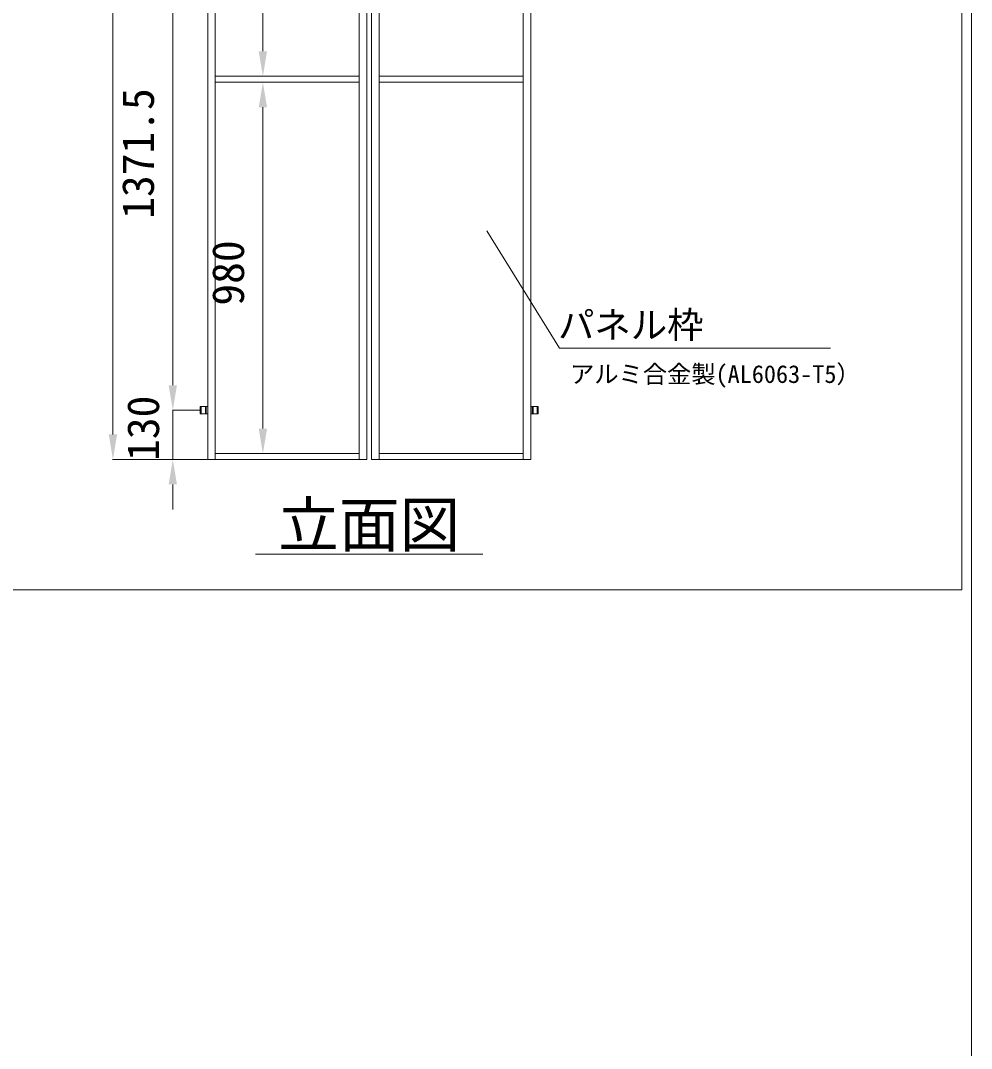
# Model space of a CAD drawing. Units: millimetres, scale not verified. Extents: x -35488 to -11338, y -17325 to 17325.
# Drawn here: x -14350 to -11338, y -13676 to -10420 of the extents above; entities that cross this region are included whole.
import ezdxf
from ezdxf.enums import TextEntityAlignment as Align

# ---------------------------------------------------------------- set-up
doc = ezdxf.new("R2010")
doc.units = ezdxf.units.MM
doc.header["$LTSCALE"] = 150
doc.linetypes.add('DASHED1', pattern=[1.8, 1.2, -0.6])
for name, color, linetype, lineweight in [('0-A_図面枠', 7, 'Continuous', 18), ('0-B_寸法', 3, 'Continuous', 18), ('1-7_標準ﾊﾟﾈﾙ', 7, 'Continuous', 18), ('1-9_文字', 7, 'Continuous', 18)]:
    doc.layers.add(name, color=color, linetype=linetype, lineweight=lineweight)
doc.styles.add('ＭＳ ゴシック', font='')
doc.styles.get('ＭＳ ゴシック').set_extended_font_data('MS Gothic')

msp = doc.modelspace()

# ---------------------------------------------------------------- linework, layer by layer
at = {"layer": '0-A_図面枠'}
for points in [[(-35488.1, -675), (-11338.1, -675), (-11338.1, -17325), (-35488.1, -17325)], [(-14511.9, -7201.4), (-11368, -7201.4), (-11368, -12223), (-14511.9, -12223)]]:
    msp.add_lwpolyline(points, close=True, dxfattribs=at)
at = {"layer": '0-B_寸法'}
for p, q in [((-14057.2, -8286), (-14057.2, -11731.2)), ((-13582.2, -9499.8), (-13582.2, -10517.4)), ((-13867.5, -10087.8), (-13867.5, -11575.2)), ((-13732.2, -10596.6), (-13581, -10596.6)), ((-13732.2, -10615.8), (-13581, -10615.8)), ((-13582.2, -10695), (-13582.2, -11712.6)), ((-13867.5, -11575.2), (-13867.5, -11496)), ((-13782.3, -11654.4), (-13868.7, -11654.4)), ((-13782.3, -11654.4), (-13868.7, -11654.4)), ((-13867.5, -11654.4), (-13867.5, -11810.4)), ((-13758.3, -11810.4), (-14058.4, -11810.4)), ((-13758.3, -11810.4), (-13868.7, -11810.4)), ((-13732.2, -11791.8), (-13581, -11791.8)), ((-13867.5, -11889.6), (-13867.5, -11968.8)), ((-13605.5, -12110.4), (-12885.5, -12110.4))]:
    msp.add_line(p, q, dxfattribs=at)
at = {"layer": '0-B_寸法', "color": 91}
for points in [[(-13595.4, -10517.4), (-13582.2, -10596.6), (-13569, -10517.4)], [(-13595.4, -10695), (-13582.2, -10615.8), (-13569, -10695)], [(-13880.7, -11575.2), (-13867.5, -11654.4), (-13854.3, -11575.2)], [(-13880.7, -11575.2), (-13867.5, -11654.4), (-13854.3, -11575.2)], [(-13595.4, -11712.6), (-13582.2, -11791.8), (-13569, -11712.6)], [(-14070.4, -11731.2), (-14057.2, -11810.4), (-14044, -11731.2)], [(-13880.7, -11889.6), (-13867.5, -11810.4), (-13854.3, -11889.6)]]:
    msp.add_solid(points, dxfattribs=at)
at = {"layer": '1-7_標準ﾊﾟﾈﾙ', "linetype": 'DASHED1'}
for p, q in [((-13777.5, -11642.4), (-13777.5, -11666.4)), ((-13764.3, -11642.4), (-13764.3, -11666.4)), ((-12726.7, -11642.4), (-12726.7, -11666.4)), ((-12713.5, -11642.4), (-12713.5, -11666.4))]:
    msp.add_line(p, q, dxfattribs=at)
at = {"layer": '1-7_標準ﾊﾟﾈﾙ'}
for p, q in [((-13761.7, -11642.4), (-13761.7, -11666.4)), ((-12729.3, -11642.4), (-12729.3, -11666.4))]:
    msp.add_line(p, q, dxfattribs=at)
for points in [[(-13757.1, -8206.8), (-13733.4, -8206.8), (-13733.4, -11810.4), (-13757.1, -11810.4)], [(-13253.1, -8206.8), (-13276.8, -8206.8), (-13276.8, -11810.4), (-13253.1, -11810.4)], [(-13237.9, -8206.8), (-13214.2, -8206.8), (-13214.2, -11810.4), (-13237.9, -11810.4)], [(-12733.9, -8206.8), (-12757.6, -8206.8), (-12757.6, -11810.4), (-12733.9, -11810.4)], [(-13276.8, -10596.6), (-13733.4, -10596.6), (-13733.4, -10615.8), (-13276.8, -10615.8)], [(-13214.2, -10596.6), (-12757.6, -10596.6), (-12757.6, -10615.8), (-13214.2, -10615.8)], [(-13276.8, -11810.4), (-13733.4, -11810.4), (-13733.4, -11791.8), (-13276.8, -11791.8)], [(-13214.2, -11810.4), (-12757.6, -11810.4), (-12757.6, -11791.8), (-13214.2, -11791.8)]]:
    msp.add_lwpolyline(points, close=True, dxfattribs=at)
for points in [[(-13757.1, -11666.4), (-13781.1, -11666.4), (-13781.1, -11642.4), (-13757.1, -11642.4)], [(-12733.9, -11666.4), (-12709.9, -11666.4), (-12709.9, -11642.4), (-12733.9, -11642.4)]]:
    msp.add_lwpolyline(points, dxfattribs=at)
at = {"layer": '1-9_文字'}
for p, q in [((-12873.4, -11085.9), (-12642.3, -11458.4)), ((-12642.3, -11458.4), (-12641.9, -11458.4)), ((-12641.9, -11458.4), (-11784.7, -11458.4))]:
    msp.add_line(p, q, dxfattribs=at)

# ---------------------------------------------------------------- texts
at = {"layer": '0-B_寸法', "style": 'ＭＳ ゴシック'}
for s, p in [('1371.5', (-13896.8, -11048.2)), ('980', (-13611.6, -11323.2)), ('130', (-13880.6, -11815.1))]:
    msp.add_text(s, height=101.3, rotation=90, dxfattribs=at).set_placement(p, align=Align.BOTTOM_LEFT)
at = {"layer": '1-9_文字', "style": 'ＭＳ ゴシック'}
for s, height, p in [('パネル枠\u3000\u3000\u3000\u3000\u3000', 84.46, (-12647.4, -11451.9)), ('アルミ合金製(AL6063-T5）', 56.3, (-12609.4, -11585.1)), ('立面図', 140.8, (-13533.5, -12129.6))]:
    msp.add_text(s, height=height, dxfattribs=at).set_placement(p, align=Align.BOTTOM_LEFT)

doc.saveas('drawing.dxf')
